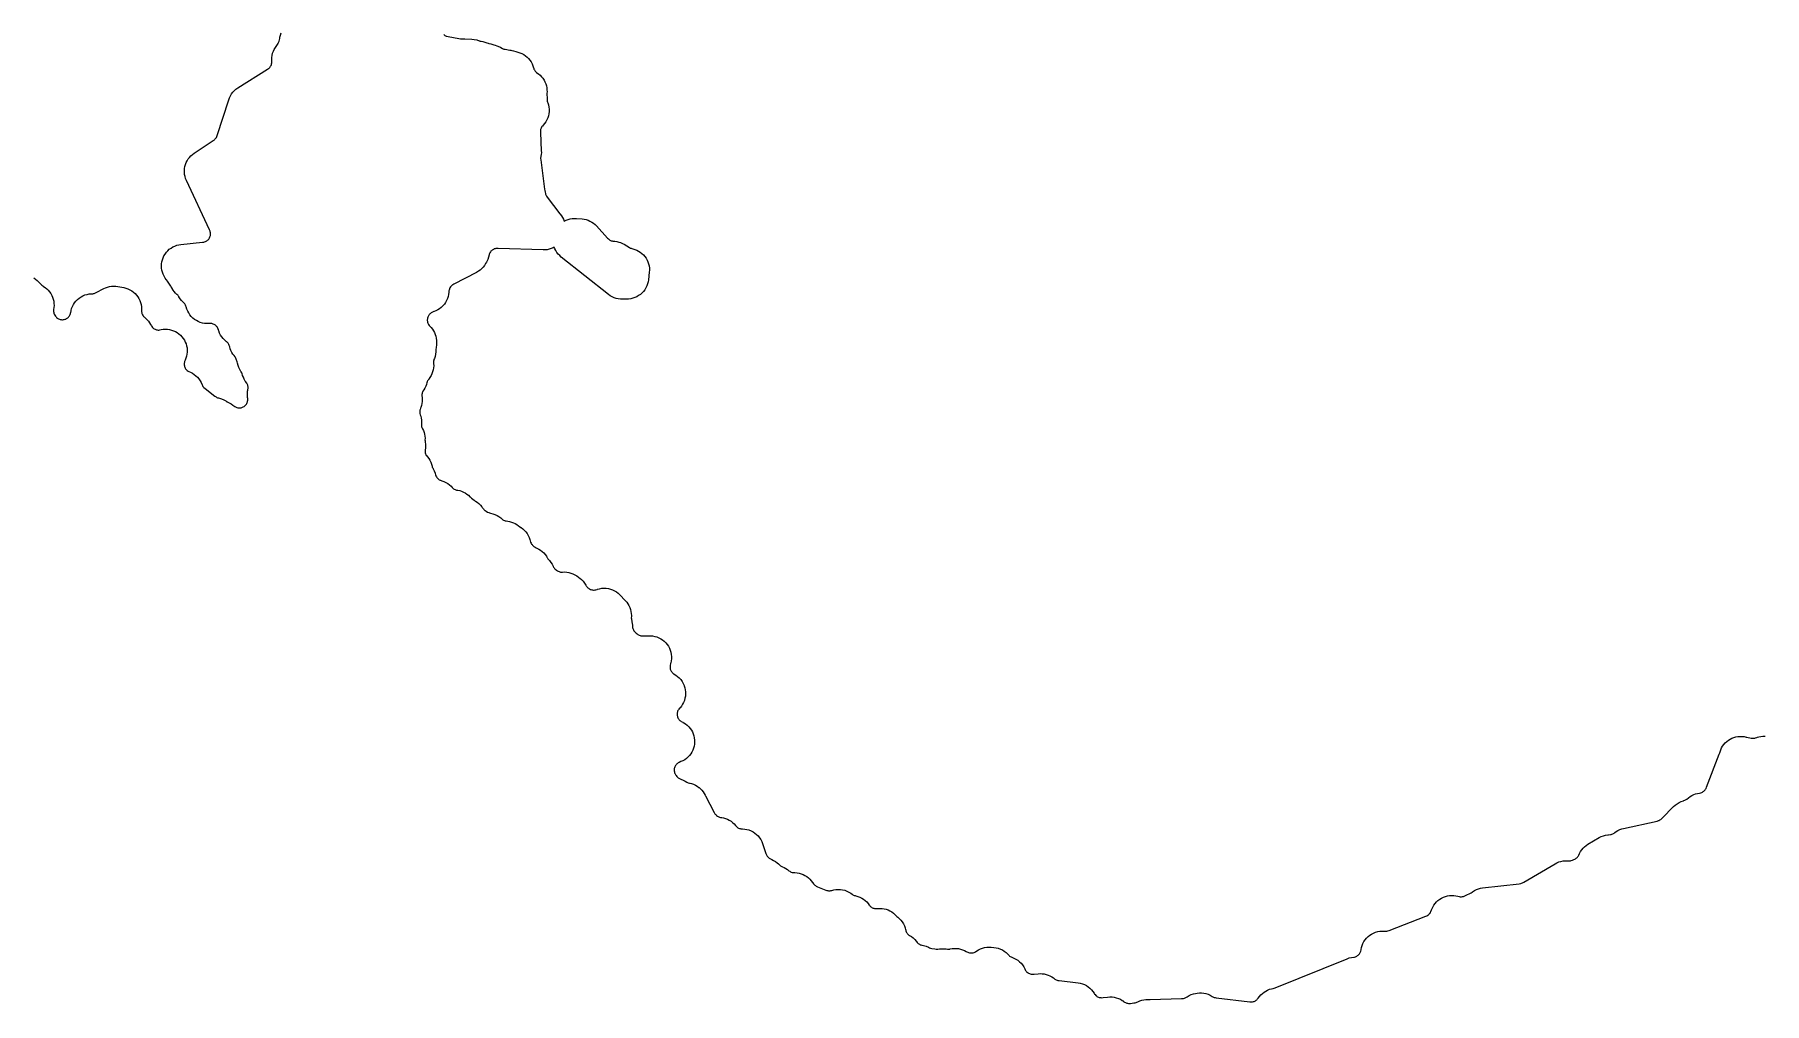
# Model space of a CAD drawing. Header units: metres. Extents: x 0 to 400, y 0 to 202.
# Drawn here: x 193.1 to 244.8, y 30.7 to 59.7 of the extents above; entities that cross this region are included whole.
import ezdxf

# ---------------------------------------------------------------- set-up
doc = ezdxf.new("R2010")
doc.units = ezdxf.units.M

msp = doc.modelspace()

# ---------------------------------------------------------------- linework, layer by layer
for points in [[(193.052, 52.3726), (193.105, 52.3346), (193.154, 52.2926), (193.295, 52.1586), (193.323, 52.1336), (193.337, 52.1236), (193.341, 52.1216), (193.393, 52.0866), (193.441, 52.0476), (193.486, 52.0046), (193.526, 51.9566), (193.562, 51.9056), (193.592, 51.8516), (193.617, 51.7946), (193.637, 51.7356), (193.65, 51.6746), (193.658, 51.6126), (193.66, 51.5506), (193.656, 51.4886), (193.646, 51.4286), (193.646, 51.4266), (193.645, 51.4146), (193.645, 51.3926), (193.647, 51.3666), (193.652, 51.3416), (193.659, 51.3186), (193.669, 51.2936), (193.684, 51.2626), (193.686, 51.2596), (193.706, 51.2296), (193.721, 51.2106), (193.738, 51.1926), (193.759, 51.1746), (193.778, 51.1616), (193.798, 51.1506), (193.822, 51.1396), (193.844, 51.1326), (193.87, 51.1266), (193.894, 51.1236), (193.915, 51.1236), (193.939, 51.1256), (193.966, 51.1296), (193.992, 51.1366), (194.011, 51.1436), (194.034, 51.1556), (194.057, 51.1696), (194.074, 51.1826), (194.092, 51.1996), (194.106, 51.2166), (194.122, 51.2386), (194.135, 51.2606), (194.144, 51.2816), (194.152, 51.3056), (194.157, 51.3276), (194.158, 51.3326), (194.169, 51.3966), (194.187, 51.4596), (194.211, 51.5206), (194.241, 51.5786), (194.276, 51.6326), (194.317, 51.6836), (194.363, 51.7296), (194.413, 51.7716), (194.467, 51.8076), (194.524, 51.8386), (194.584, 51.8636), (194.647, 51.8816), (194.711, 51.8946), (194.775, 51.8996), (194.816, 51.9016), (194.838, 51.9046), (194.864, 51.9116), (194.885, 51.9186), (194.921, 51.9356), (195.145, 52.0546), (195.201, 52.0806), (195.26, 52.1016), (195.32, 52.1166), (195.382, 52.1266), (195.444, 52.1296), (195.507, 52.1266), (195.568, 52.1186), (195.748, 52.0846), (195.811, 52.0696), (195.871, 52.0486), (195.929, 52.0216), (195.984, 51.9886), (196.036, 51.9506), (196.084, 51.9086), (196.127, 51.8616), (196.165, 51.8096), (196.198, 51.7546), (196.226, 51.6976), (196.248, 51.6366), (196.263, 51.5746), (196.273, 51.5116), (196.276, 51.4476), (196.276, 51.4026), (196.278, 51.3596), (196.281, 51.3386), (196.288, 51.3116), (196.296, 51.2886), (196.307, 51.2666), (196.323, 51.2406), (196.336, 51.2236), (196.351, 51.2076), (196.387, 51.1766), (196.394, 51.1696), (196.4, 51.1656), (196.444, 51.1236), (196.484, 51.0786), (196.519, 51.0296), (196.549, 50.9776), (196.571, 50.9366), (196.585, 50.9166), (196.602, 50.8956), (196.616, 50.8816), (196.637, 50.8646), (196.659, 50.8496), (196.68, 50.8386), (196.701, 50.8296), (196.723, 50.8236), (196.749, 50.8186), (196.774, 50.8156), (196.799, 50.8156), (196.822, 50.8176), (196.866, 50.8266), (196.928, 50.8366), (196.99, 50.8396), (197.053, 50.8366), (197.115, 50.8286), (197.175, 50.8136), (197.234, 50.7936), (197.291, 50.7676), (197.345, 50.7366), (197.396, 50.7006), (197.443, 50.6596), (197.486, 50.6146), (197.524, 50.5656), (197.558, 50.5126), (197.586, 50.4566), (197.609, 50.3986), (197.626, 50.3386), (197.637, 50.2776), (197.643, 50.2156), (197.642, 50.1526), (197.635, 50.0906), (197.622, 50.0296), (197.604, 49.9696), (197.58, 49.9126), (197.572, 49.8956), (197.563, 49.8726), (197.557, 49.8466), (197.553, 49.8216), (197.552, 49.8006), (197.553, 49.7726), (197.557, 49.7476), (197.563, 49.7256), (197.572, 49.6996), (197.584, 49.6756), (197.595, 49.6566), (197.611, 49.6366), (197.629, 49.6176), (197.645, 49.6036), (197.668, 49.5876), (197.691, 49.5736), (197.741, 49.5516), (197.799, 49.5226), (197.854, 49.4876), (197.905, 49.4466), (197.952, 49.4016), (197.994, 49.3516), (198.031, 49.2976), (198.062, 49.2406), (198.087, 49.1796), (198.091, 49.1706), (198.098, 49.1556), (198.115, 49.1296), (198.131, 49.1086), (198.144, 49.0946), (198.176, 49.0676), (198.474, 48.8356), (198.506, 48.8126), (198.529, 48.7996), (198.549, 48.7906), (198.575, 48.7826), (198.604, 48.7746), (198.672, 48.7546), (198.737, 48.7266), (198.799, 48.6916), (198.832, 48.6706), (198.846, 48.6626), (198.853, 48.6596), (198.902, 48.6376), (198.957, 48.6066), (199.008, 48.5716), (199.038, 48.5466), (199.063, 48.5276), (199.084, 48.5146), (199.105, 48.5046), (199.129, 48.4966), (199.154, 48.4896), (199.177, 48.4866), (199.2, 48.4856), (199.227, 48.4866), (199.253, 48.4906), (199.277, 48.4966), (199.299, 48.5046), (199.321, 48.5156), (199.344, 48.5296), (199.364, 48.5446), (199.38, 48.5586), (199.398, 48.5796), (199.414, 48.6016), (199.425, 48.6206), (199.436, 48.6436), (199.443, 48.6656), (199.449, 48.6906), (199.452, 48.7166), (199.453, 48.7396), (199.451, 48.7686), (199.448, 48.7926), (199.441, 48.8576), (199.441, 48.9216), (199.447, 48.9856), (199.452, 49.0116), (199.453, 49.0146), (199.459, 49.0486), (199.462, 49.0686), (199.463, 49.0916), (199.463, 49.1126), (199.459, 49.1386), (199.453, 49.1646), (199.446, 49.1856), (199.437, 49.2066), (199.424, 49.2286), (199.39, 49.2766), (199.381, 49.2886), (199.349, 49.3426), (199.322, 49.3996), (199.3, 49.4586), (199.282, 49.5166), (199.274, 49.5356), (199.26, 49.5596), (199.248, 49.5776), (199.214, 49.6356), (199.185, 49.6956), (199.163, 49.7586), (199.148, 49.8236), (199.147, 49.8266), (199.136, 49.8636), (199.11, 49.9386), (199.096, 49.9736), (199.085, 49.9956), (199.073, 50.0146), (199.043, 50.0516), (199.008, 50.0976), (198.977, 50.1476), (198.952, 50.2006), (198.931, 50.2546), (198.915, 50.3106), (198.909, 50.3356), (198.902, 50.3546), (198.89, 50.3786), (198.877, 50.4016), (198.864, 50.4186), (198.846, 50.4376), (198.824, 50.4586), (198.816, 50.4646), (198.765, 50.5086), (198.718, 50.5566), (198.677, 50.6086), (198.641, 50.6656), (198.612, 50.7256), (198.588, 50.7886), (198.582, 50.8106), (198.576, 50.8276), (198.56, 50.8656), (198.548, 50.8896), (198.536, 50.9076), (198.522, 50.9246), (198.504, 50.9436), (198.484, 50.9606), (198.466, 50.9736), (198.445, 50.9846), (198.423, 50.9946), (198.4, 51.0026), (198.375, 51.0076), (198.35, 51.0106), (198.327, 51.0116), (198.291, 51.0096), (198.226, 51.0076), (198.161, 51.0126), (198.097, 51.0246), (198.034, 51.0426), (197.974, 51.0666), (197.916, 51.0976), (197.862, 51.1326), (197.811, 51.1746), (197.765, 51.2206), (197.724, 51.2706), (197.688, 51.3246), (197.657, 51.3826), (197.633, 51.4426), (197.615, 51.5056), (197.613, 51.5106), (197.606, 51.5306), (197.594, 51.5566), (197.581, 51.5776), (197.568, 51.5956), (197.552, 51.6146), (197.519, 51.6446), (197.471, 51.6946), (197.428, 51.7486), (197.392, 51.8076), (197.388, 51.8156), (197.374, 51.8366), (197.359, 51.8546), (197.336, 51.8776), (197.316, 51.8976), (197.294, 51.9196), (197.256, 51.9646), (197.222, 52.0126), (197.195, 52.0616), (197.193, 52.0646), (197.19, 52.0706), (197.168, 52.1116), (197.155, 52.1316), (197.133, 52.1586), (197.089, 52.2176), (197.07, 52.2506), (197.051, 52.2806), (197.021, 52.3166), (197.019, 52.3196), (197.016, 52.3236), (196.981, 52.3706), (196.949, 52.4246), (196.921, 52.4826), (196.9, 52.5426), (196.885, 52.6036), (196.875, 52.6666), (196.872, 52.7306), (196.875, 52.7936), (196.884, 52.8566), (196.9, 52.9186), (196.921, 52.9776), (196.948, 53.0356), (196.981, 53.0896), (197.019, 53.1416), (197.061, 53.1886), (197.108, 53.2306), (197.159, 53.2686), (197.214, 53.3016), (197.271, 53.3286), (197.331, 53.3506), (197.393, 53.3656), (197.455, 53.3756), (198.1, 53.4396), (198.142, 53.4466), (198.163, 53.4516), (198.186, 53.4596), (198.212, 53.4726), (198.233, 53.4846), (198.251, 53.4996), (198.269, 53.5166), (198.285, 53.5346), (198.301, 53.5576), (198.313, 53.5786), (198.324, 53.6026), (198.332, 53.6276), (198.337, 53.6476), (198.339, 53.6726), (198.34, 53.7016), (198.338, 53.7276), (198.334, 53.7486), (198.326, 53.7736), (198.31, 53.8126), (197.619, 55.2886), (197.596, 55.3456), (197.578, 55.4046), (197.566, 55.4646), (197.559, 55.5256), (197.558, 55.5876), (197.564, 55.6486), (197.575, 55.7096), (197.591, 55.7686), (197.613, 55.8256), (197.641, 55.8806), (197.674, 55.9326), (197.711, 55.9816), (197.753, 56.0266), (197.799, 56.0676), (197.848, 56.1036), (198.424, 56.4846), (198.456, 56.5086), (198.474, 56.5236), (198.49, 56.5416), (198.505, 56.5616), (198.517, 56.5806), (198.527, 56.6016), (198.541, 56.6396), (198.883, 57.7076), (198.906, 57.7676), (198.934, 57.8256), (198.969, 57.8806), (199.008, 57.9316), (199.053, 57.9786), (199.102, 58.0206), (199.155, 58.0586), (200.043, 58.6166), (200.076, 58.6386), (200.093, 58.6536), (200.112, 58.6736), (200.125, 58.6896), (200.138, 58.7106), (200.15, 58.7346), (200.159, 58.7576), (200.166, 58.7826), (200.17, 58.8076), (200.172, 58.8296), (200.17, 58.8816), (200.17, 58.9036), (200.17, 58.9066), (200.173, 58.9706), (200.183, 59.0336), (200.198, 59.0956), (200.22, 59.1556), (200.247, 59.2136), (200.281, 59.2686), (200.342, 59.3596), (200.359, 59.3866), (200.366, 59.4006), (200.38, 59.4346), (200.388, 59.4566), (200.4, 59.4956), (200.408, 59.5376), (200.41, 59.5466), (200.414, 59.5756), (200.431, 59.6406), (200.455, 59.7036)], [(205.313, 59.6606), (205.329, 59.6466), (205.349, 59.6326), (205.369, 59.6206), (205.39, 59.6106), (205.411, 59.6036), (205.451, 59.5946), (205.77, 59.5336), (205.811, 59.5276), (205.84, 59.5266), (205.882, 59.5286), (205.948, 59.5286), (206.154, 59.5186), (206.228, 59.5106), (206.3, 59.4946), (206.37, 59.4706), (206.382, 59.4656), (206.402, 59.4596), (206.423, 59.4556), (206.43, 59.4546), (206.486, 59.4466), (206.547, 59.4306), (206.606, 59.4096), (206.643, 59.3946), (206.667, 59.3876), (206.723, 59.3766), (206.723, 59.3756), (206.755, 59.3696), (206.813, 59.3526), (206.855, 59.3366), (206.907, 59.3186), (206.987, 59.2856), (206.989, 59.2846), (207.018, 59.2686), (207.067, 59.2406), (207.091, 59.2306), (207.112, 59.2236), (207.151, 59.2146), (207.296, 59.1896), (207.317, 59.1866), (207.317, 59.1856), (207.349, 59.1806), (207.4, 59.1676), (207.469, 59.1476), (207.531, 59.1316), (207.592, 59.1136), (207.65, 59.0886), (207.706, 59.0586), (207.759, 59.0236), (207.808, 58.9826), (207.853, 58.9376), (207.893, 58.8886), (207.928, 58.8366), (207.958, 58.7806), (207.982, 58.7216), (208.001, 58.6606), (208.004, 58.6476), (208.013, 58.6226), (208.024, 58.5996), (208.035, 58.5806), (208.051, 58.5596), (208.07, 58.5386), (208.086, 58.5246), (208.129, 58.4926), (208.133, 58.4896), (208.149, 58.4786), (208.197, 58.4386), (208.24, 58.3946), (208.279, 58.3466), (208.313, 58.2946), (208.341, 58.2406), (208.365, 58.1826), (208.383, 58.1236), (208.395, 58.0636), (208.402, 58.0016), (208.403, 57.9406), (208.401, 57.9056), (208.405, 57.7256), (208.407, 57.6856), (208.411, 57.6606), (208.418, 57.6356), (208.427, 57.6116), (208.446, 57.5496), (208.459, 57.4846), (208.465, 57.4196), (208.465, 57.3546), (208.458, 57.2886), (208.445, 57.2246), (208.425, 57.1626), (208.399, 57.1016), (208.367, 57.0446), (208.329, 56.9906), (208.286, 56.9416), (208.264, 56.9186), (208.25, 56.9006), (208.237, 56.8806), (208.225, 56.8566), (208.216, 56.8346), (208.211, 56.8166), (208.207, 56.7926), (208.204, 56.7636), (208.204, 56.7256), (208.233, 56.1776), (208.234, 56.1226), (208.23, 56.0686), (208.221, 56.0136), (208.216, 55.9916), (208.213, 55.9646), (208.213, 55.9426), (208.216, 55.9046), (208.327, 55.0266), (208.334, 54.9866), (208.347, 54.9406), (208.357, 54.9036), (208.359, 54.8946), (208.361, 54.8806), (208.362, 54.8806), (208.367, 54.8636), (208.377, 54.8406), (208.389, 54.8186), (208.412, 54.7856), (208.787, 54.2916), (208.793, 54.2846), (208.832, 54.2356), (208.866, 54.1826), (208.894, 54.1276), (208.916, 54.0716), (208.973, 54.0996), (209.032, 54.1226), (209.093, 54.1396), (209.156, 54.1496), (209.219, 54.1546), (209.282, 54.1526), (209.453, 54.1396), (209.514, 54.1326), (209.574, 54.1186), (209.632, 54.1006), (209.688, 54.0756), (209.742, 54.0466), (209.793, 54.0116), (209.84, 53.9726), (209.883, 53.9296), (210.213, 53.5666), (210.241, 53.5396), (210.261, 53.5226), (210.281, 53.5086), (210.301, 53.4986), (210.324, 53.4886), (210.347, 53.4816), (210.369, 53.4766), (210.418, 53.4716), (210.436, 53.4696), (210.493, 53.4616), (210.55, 53.4486), (210.604, 53.4306), (210.657, 53.4076), (210.708, 53.3806), (210.866, 53.2856), (210.899, 53.2676), (210.916, 53.2606), (210.94, 53.2526), (210.966, 53.2466), (211.027, 53.2296), (211.085, 53.2066), (211.141, 53.1776), (211.193, 53.1436), (211.242, 53.1056), (211.288, 53.0616), (211.329, 53.0146), (211.365, 52.9636), (211.396, 52.9096), (211.421, 52.8516), (211.441, 52.7926), (211.456, 52.7316), (211.464, 52.6696), (211.466, 52.6076), (211.462, 52.5446), (211.437, 52.3176), (211.427, 52.2546), (211.411, 52.1926), (211.388, 52.1326), (211.36, 52.0746), (211.326, 52.0206), (211.287, 51.9696), (211.243, 51.9226), (211.195, 51.8806), (211.143, 51.8436), (211.087, 51.8116), (211.029, 51.7846), (210.968, 51.7646), (210.906, 51.7506), (210.842, 51.7426), (210.778, 51.7406), (210.764, 51.7406), (210.705, 51.7366), (210.661, 51.7336), (210.596, 51.7356), (210.532, 51.7436), (210.47, 51.7576), (210.408, 51.7786), (210.35, 51.8046), (210.294, 51.8376), (210.241, 51.8746), (208.829, 52.9996), (208.782, 53.0416), (208.738, 53.0876), (208.7, 53.1386), (208.666, 53.1926), (208.638, 53.2486), (208.621, 53.2946), (208.586, 53.2766), (208.528, 53.2516), (208.469, 53.2326), (208.407, 53.2196), (208.345, 53.2126), (208.283, 53.2116), (206.94, 53.2566), (206.898, 53.2556), (206.873, 53.2526), (206.849, 53.2476), (206.824, 53.2396), (206.802, 53.2296), (206.78, 53.2176), (206.759, 53.2036), (206.742, 53.1886), (206.726, 53.1716), (206.71, 53.1516), (206.694, 53.1266), (206.683, 53.1076), (206.676, 53.0886), (206.669, 53.0636), (206.669, 53.0606), (206.652, 52.9926), (206.629, 52.9276), (206.599, 52.8646), (206.59, 52.8486), (206.568, 52.8026), (206.534, 52.7486), (206.495, 52.6976), (206.452, 52.6516), (206.404, 52.6086), (206.352, 52.5716), (206.297, 52.5396), (205.621, 52.1906), (205.585, 52.1696), (205.563, 52.1546), (205.546, 52.1396), (205.53, 52.1216), (205.515, 52.1026), (205.501, 52.0796), (205.49, 52.0596), (205.482, 52.0376), (205.475, 52.0116), (205.471, 51.9906), (205.469, 51.9466), (205.461, 51.8826), (205.448, 51.8196), (205.428, 51.7576), (205.402, 51.6986), (205.37, 51.6416), (205.333, 51.5886), (205.291, 51.5396), (205.244, 51.4956), (205.237, 51.4896), (205.188, 51.4516), (205.137, 51.4196), (205.082, 51.3916), (205.026, 51.3686), (205.02, 51.3666), (204.98, 51.3496), (204.975, 51.3466), (204.939, 51.3266), (204.918, 51.3116), (204.901, 51.2966), (204.885, 51.2806), (204.869, 51.2606), (204.854, 51.2376), (204.844, 51.2176), (204.837, 51.1976), (204.829, 51.1706), (204.824, 51.1436), (204.823, 51.1226), (204.823, 51.0996), (204.826, 51.0756), (204.832, 51.0476), (204.84, 51.0226), (204.85, 51.0006), (204.86, 50.9826), (204.882, 50.9516), (204.883, 50.9506), (204.916, 50.9126), (204.936, 50.8916), (204.974, 50.8446), (205.008, 50.7936), (205.036, 50.7406), (205.06, 50.6846), (205.078, 50.6266), (205.091, 50.5666), (205.098, 50.5066), (205.1, 50.4456), (205.096, 50.3846), (205.084, 50.2826), (205.081, 50.2426), (205.081, 50.2266), (205.081, 50.1586), (205.073, 50.0906), (205.058, 50.0246), (205.036, 49.9596), (205.023, 49.9296), (205.018, 49.9096), (205.013, 49.8826), (205.011, 49.8556), (205.011, 49.8196), (205.012, 49.8096), (205.014, 49.7476), (205.009, 49.6856), (204.999, 49.6236), (204.983, 49.5636), (204.961, 49.5056), (204.934, 49.4496), (204.901, 49.3966), (204.864, 49.3466), (204.858, 49.3396), (204.844, 49.3186), (204.832, 49.2976), (204.821, 49.2736), (204.815, 49.2546), (204.813, 49.2456), (204.798, 49.1876), (204.778, 49.1306), (204.752, 49.0766), (204.722, 49.0246), (204.693, 48.9816), (204.683, 48.9606), (204.674, 48.9396), (204.667, 48.9146), (204.663, 48.8906), (204.66, 48.8626), (204.66, 48.8416), (204.665, 48.7966), (204.67, 48.7356), (204.669, 48.6756), (204.662, 48.6156), (204.649, 48.5566), (204.631, 48.4996), (204.623, 48.4796), (204.609, 48.4376), (204.602, 48.4126), (204.599, 48.3926), (204.599, 48.3666), (204.6, 48.3426), (204.604, 48.3186), (204.613, 48.2816), (204.628, 48.2376), (204.64, 48.1806), (204.648, 48.1236), (204.65, 48.0656), (204.647, 48.0086), (204.646, 47.9966), (204.646, 47.9716), (204.648, 47.9496), (204.653, 47.9246), (204.66, 47.9016), (204.667, 47.8836), (204.68, 47.8596), (204.705, 47.8066), (204.725, 47.7516), (204.74, 47.6946), (204.75, 47.6366), (204.755, 47.5786), (204.754, 47.5226), (204.754, 47.5196), (204.755, 47.5056), (204.762, 47.4606), (204.769, 47.4006), (204.77, 47.3396), (204.765, 47.2786), (204.757, 47.2326), (204.755, 47.2106), (204.755, 47.1866), (204.757, 47.1626), (204.763, 47.1356), (204.77, 47.1106), (204.78, 47.0886), (204.792, 47.0656), (204.805, 47.0466), (204.827, 47.0216), (204.865, 46.9716), (204.898, 46.9176), (204.926, 46.8616), (204.948, 46.8026), (204.965, 46.7416), (204.966, 46.7366), (204.973, 46.7156), (204.984, 46.6916), (205, 46.6636), (205.032, 46.5976), (205.057, 46.5276), (205.073, 46.4736), (205.083, 46.4476), (205.094, 46.4266), (205.109, 46.4036), (205.123, 46.3856), (205.14, 46.3686), (205.16, 46.3516), (205.182, 46.3366), (205.203, 46.3256), (205.222, 46.3176), (205.258, 46.3076), (205.32, 46.2856), (205.379, 46.2576), (205.435, 46.2246), (205.487, 46.1856), (205.536, 46.1416), (205.571, 46.1016), (205.59, 46.0836), (205.609, 46.0676), (205.629, 46.0556), (205.653, 46.0426), (205.676, 46.0336), (205.698, 46.0276), (205.735, 46.0216), (205.794, 46.0086), (205.85, 45.9906), (205.905, 45.9676), (205.957, 45.9396), (206.007, 45.9066), (206.054, 45.8696), (206.096, 45.8286), (206.112, 45.8116), (206.144, 45.7836), (206.226, 45.7196), (206.259, 45.6956), (206.264, 45.6926), (206.313, 45.6606), (206.364, 45.6216), (206.41, 45.5766), (206.451, 45.5286), (206.464, 45.5096), (206.468, 45.5036), (206.499, 45.4626), (206.517, 45.4416), (206.532, 45.4286), (206.551, 45.4136), (206.587, 45.3906), (206.626, 45.3696), (206.66, 45.3526), (206.684, 45.3436), (206.715, 45.3356), (206.717, 45.3346), (206.783, 45.3186), (206.847, 45.2966), (206.908, 45.2666), (206.966, 45.2316), (207.02, 45.1906), (207.064, 45.1526), (207.084, 45.1386), (207.106, 45.1266), (207.127, 45.1176), (207.15, 45.1096), (207.18, 45.1036), (207.228, 45.0966), (207.286, 45.0866), (207.343, 45.0706), (207.398, 45.0496), (207.451, 45.0246), (207.502, 44.9936), (207.549, 44.9586), (207.579, 44.9346), (207.62, 44.9066), (207.628, 44.9016), (207.629, 44.9016), (207.68, 44.8636), (207.727, 44.8206), (207.77, 44.7736), (207.808, 44.7226), (207.84, 44.6676), (207.867, 44.6096), (207.889, 44.5496), (207.902, 44.5066), (207.914, 44.4706), (207.93, 44.4336), (207.942, 44.4106), (207.954, 44.3926), (207.968, 44.3746), (207.986, 44.3576), (208.004, 44.3416), (208.025, 44.3276), (208.045, 44.3156), (208.08, 44.2996), (208.101, 44.2916), (208.158, 44.2626), (208.212, 44.2286), (208.262, 44.1896), (208.308, 44.1456), (208.349, 44.0966), (208.385, 44.0446), (208.4, 44.0186), (208.408, 44.0056), (208.417, 43.9896), (208.429, 43.9696), (208.444, 43.9496), (208.474, 43.9156), (208.516, 43.8636), (208.553, 43.8076), (208.583, 43.7476), (208.586, 43.7416), (208.6, 43.7156), (208.614, 43.6956), (208.63, 43.6766), (208.646, 43.6606), (208.678, 43.6356), (208.686, 43.6296), (208.719, 43.6076), (208.741, 43.5966), (208.764, 43.5866), (208.787, 43.5796), (208.811, 43.5746), (208.833, 43.5726), (208.859, 43.5726), (208.868, 43.5736), (208.932, 43.5756), (208.995, 43.5716), (209.058, 43.5616), (209.119, 43.5446), (209.179, 43.5226), (209.236, 43.4946), (209.29, 43.4606), (209.341, 43.4226), (209.353, 43.4126), (209.354, 43.4116), (209.381, 43.3916), (209.434, 43.3476), (209.482, 43.2986), (209.525, 43.2446), (209.561, 43.1856), (209.576, 43.1586), (209.589, 43.1406), (209.606, 43.1206), (209.623, 43.1046), (209.641, 43.0896), (209.663, 43.0756), (209.664, 43.0746), (209.67, 43.0716), (209.699, 43.0556), (209.718, 43.0486), (209.74, 43.0416), (209.766, 43.0376), (209.794, 43.0346), (209.815, 43.0346), (209.84, 43.0376), (209.862, 43.0416), (209.906, 43.0556), (209.91, 43.0576), (209.974, 43.0746), (210.039, 43.0866), (210.105, 43.0906), (210.172, 43.0886), (210.237, 43.0786), (210.302, 43.0636), (210.364, 43.0406), (210.424, 43.0126), (210.48, 42.9776), (210.533, 42.9376), (210.581, 42.8926), (210.744, 42.7236), (210.786, 42.6766), (210.822, 42.6256), (210.853, 42.5716), (210.879, 42.5156), (210.9, 42.4566), (210.914, 42.3956), (210.923, 42.3336), (210.926, 42.2716), (210.925, 42.2566), (210.925, 42.2476), (210.924, 42.1986), (210.927, 42.1706), (210.93, 42.1516), (210.937, 42.1076), (210.938, 42.0986), (210.941, 42.0836), (210.95, 42.0356), (210.955, 41.9866), (210.959, 41.9336), (210.963, 41.9106), (210.971, 41.8826), (210.978, 41.8616), (210.988, 41.8426), (211.003, 41.8186), (211.018, 41.7986), (211.044, 41.7696), (211.067, 41.7476), (211.098, 41.7206), (211.118, 41.7056), (211.139, 41.6936), (211.163, 41.6826), (211.186, 41.6746), (211.208, 41.6686), (211.232, 41.6656), (211.274, 41.6636), (211.426, 41.6646), (211.431, 41.6646), (211.496, 41.6666), (211.561, 41.6616), (211.625, 41.6496), (211.687, 41.6326), (211.747, 41.6086), (211.805, 41.5786), (211.859, 41.5436), (211.91, 41.5026), (211.956, 41.4566), (211.998, 41.4076), (212.034, 41.3536), (212.065, 41.2966), (212.089, 41.2366), (212.108, 41.1736), (212.12, 41.1106), (212.126, 41.0456), (212.126, 40.9806), (212.119, 40.9166), (212.105, 40.8526), (212.1, 40.8376), (212.097, 40.8276), (212.087, 40.7886), (212.083, 40.7666), (212.082, 40.7446), (212.083, 40.7186), (212.086, 40.6916), (212.09, 40.6706), (212.099, 40.6466), (212.109, 40.6226), (212.12, 40.6036), (212.132, 40.5856), (212.147, 40.5686), (212.167, 40.5486), (212.186, 40.5326), (212.196, 40.5256), (212.206, 40.5196), (212.254, 40.4916), (212.308, 40.4506), (212.358, 40.4056), (212.402, 40.3546), (212.442, 40.2996), (212.475, 40.2406), (212.502, 40.1796), (212.505, 40.1716), (212.524, 40.1106), (212.538, 40.0476), (212.545, 39.9846), (212.546, 39.9206), (212.54, 39.8576), (212.529, 39.7946), (212.511, 39.7336), (212.487, 39.6746), (212.458, 39.6176), (212.423, 39.5646), (212.383, 39.5146), (212.366, 39.4976), (212.344, 39.4706), (212.331, 39.4516), (212.319, 39.4286), (212.309, 39.4066), (212.302, 39.3846), (212.297, 39.3566), (212.294, 39.3346), (212.294, 39.3116), (212.297, 39.2826), (212.301, 39.2576), (212.307, 39.2386), (212.317, 39.2146), (212.329, 39.1906), (212.342, 39.1716), (212.356, 39.1536), (212.375, 39.1346), (212.395, 39.1186), (212.416, 39.1046), (212.463, 39.0776), (212.469, 39.0746), (212.496, 39.0606), (212.549, 39.0266), (212.598, 38.9876), (212.643, 38.9436), (212.684, 38.8956), (212.719, 38.8436), (212.75, 38.7886), (212.775, 38.7306), (212.794, 38.6706), (212.808, 38.6096), (212.815, 38.5466), (212.817, 38.4846), (212.812, 38.4216), (212.801, 38.3596), (212.784, 38.2986), (212.762, 38.2396), (212.734, 38.1836), (212.7, 38.1306), (212.662, 38.0806), (212.619, 38.0346), (212.571, 37.9936), (212.52, 37.9566), (212.466, 37.9256), (212.408, 37.8996), (212.351, 37.8766), (212.329, 37.8656), (212.313, 37.8556), (212.293, 37.8396), (212.276, 37.8236), (212.261, 37.8056), (212.246, 37.7846), (212.233, 37.7616), (212.224, 37.7416), (212.217, 37.7186), (212.21, 37.6926), (212.208, 37.6706), (212.207, 37.6466), (212.209, 37.6206), (212.212, 37.5976), (212.218, 37.5766), (212.228, 37.5486), (212.237, 37.5306), (212.257, 37.4986), (212.266, 37.4846), (212.289, 37.4536), (212.303, 37.4386), (212.323, 37.4196), (212.341, 37.4066), (212.362, 37.3946), (212.386, 37.3836), (212.407, 37.3756), (212.471, 37.3496), (212.533, 37.3166), (212.581, 37.2876), (212.602, 37.2776), (212.626, 37.2686), (212.666, 37.2586), (212.668, 37.2586), (212.679, 37.2556), (212.684, 37.2546), (212.727, 37.2436), (212.784, 37.2236), (212.839, 37.1976), (212.892, 37.1666), (212.941, 37.1306), (212.951, 37.1226), (212.994, 37.0846), (213.034, 37.0426), (213.07, 36.9976), (213.102, 36.9496), (213.13, 36.8986), (213.138, 36.8806), (213.405, 36.3776), (213.426, 36.3416), (213.441, 36.3216), (213.457, 36.3046), (213.476, 36.2866), (213.497, 36.2716), (213.52, 36.2586), (213.541, 36.2486), (213.563, 36.2406), (213.592, 36.2336), (213.626, 36.2286), (213.685, 36.2176), (213.744, 36.2006), (213.8, 36.1786), (213.855, 36.1506), (213.906, 36.1186), (213.954, 36.0806), (213.999, 36.0396), (214.039, 35.9936), (214.054, 35.9746), (214.071, 35.9586), (214.093, 35.9396), (214.114, 35.9246), (214.132, 35.9146), (214.155, 35.9046), (214.178, 35.8976), (214.201, 35.8926), (214.227, 35.8896), (214.248, 35.8896), (214.314, 35.8846), (214.379, 35.8736), (214.443, 35.8556), (214.505, 35.8316), (214.564, 35.8006), (214.619, 35.7646), (214.67, 35.7226), (214.717, 35.6756), (214.759, 35.6246), (214.795, 35.5696), (214.826, 35.5106), (214.85, 35.4486), (214.95, 35.1526), (214.966, 35.1116), (214.979, 35.0876), (214.991, 35.0686), (215.006, 35.0496), (215.025, 35.0306), (215.045, 35.0136), (215.065, 35.0006), (215.09, 34.9876), (215.124, 34.9736), (215.18, 34.9456), (215.234, 34.9136), (215.285, 34.8756), (215.325, 34.8396), (215.331, 34.8336), (215.336, 34.8286), (215.365, 34.8016), (215.388, 34.7836), (215.41, 34.7696), (215.429, 34.7596), (215.447, 34.7526), (215.499, 34.7296), (215.548, 34.7016), (215.595, 34.6706), (215.638, 34.6346), (215.639, 34.6346), (215.66, 34.6196), (215.683, 34.6066), (215.705, 34.5956), (215.73, 34.5876), (215.752, 34.5826), (215.777, 34.5796), (215.819, 34.5786), (215.881, 34.5736), (215.942, 34.5626), (216.002, 34.5466), (216.061, 34.5246), (216.116, 34.4966), (216.169, 34.4636), (216.219, 34.4256), (216.264, 34.3836), (216.306, 34.3366), (216.343, 34.2866), (216.353, 34.2706), (216.377, 34.2396), (216.394, 34.2206), (216.41, 34.2066), (216.431, 34.1916), (216.456, 34.1766), (216.492, 34.1586), (216.739, 34.0586), (216.774, 34.0466), (216.799, 34.0406), (216.825, 34.0366), (216.849, 34.0356), (216.873, 34.0366), (216.895, 34.0396), (216.916, 34.0446), (216.949, 34.0536), (216.98, 34.0616), (217.045, 34.0736), (217.112, 34.0776), (217.178, 34.0756), (217.244, 34.0656), (217.308, 34.0496), (217.37, 34.0276), (217.43, 33.9986), (217.487, 33.9646), (217.527, 33.9346), (217.54, 33.9246), (217.548, 33.9196), (217.566, 33.9096), (217.589, 33.8996), (217.618, 33.8906), (217.643, 33.8846), (217.703, 33.8676), (217.762, 33.8456), (217.817, 33.8166), (217.87, 33.7836), (217.92, 33.7446), (217.965, 33.7016), (218.006, 33.6536), (218.038, 33.6096), (218.043, 33.6026), (218.055, 33.5886), (218.072, 33.5696), (218.09, 33.5546), (218.108, 33.5426), (218.131, 33.5296), (218.155, 33.5186), (218.177, 33.5116), (218.198, 33.5066), (218.224, 33.5036), (218.248, 33.5026), (218.275, 33.5046), (218.301, 33.5076), (218.362, 33.5096), (218.423, 33.5056), (218.484, 33.4966), (218.544, 33.4816), (218.601, 33.4616), (218.657, 33.4356), (218.71, 33.4046), (218.76, 33.3686), (218.806, 33.3276), (218.846, 33.2856), (218.848, 33.2836), (218.865, 33.2676), (218.894, 33.2446), (218.943, 33.2016), (218.987, 33.1556), (219.026, 33.1046), (219.06, 33.0496), (219.089, 32.9916), (219.111, 32.9316), (219.128, 32.8696), (219.129, 32.8626), (219.136, 32.8376), (219.146, 32.8106), (219.158, 32.7866), (219.169, 32.7676), (219.184, 32.7486), (219.202, 32.7296), (219.223, 32.7116), (219.238, 32.7006), (219.241, 32.6996), (219.299, 32.6646), (219.352, 32.6236), (219.401, 32.5776), (219.446, 32.5266), (219.451, 32.5206), (219.477, 32.4916), (219.505, 32.4636), (219.52, 32.4506), (219.543, 32.4356), (219.566, 32.4226), (219.586, 32.4146), (219.609, 32.4076), (219.661, 32.3966), (219.662, 32.3956), (219.737, 32.3766), (219.81, 32.3476), (219.843, 32.3316), (219.869, 32.3226), (219.91, 32.3126), (219.999, 32.2956), (220.042, 32.2896), (220.069, 32.2886), (220.093, 32.2896), (220.137, 32.2966), (220.205, 32.3036), (220.273, 32.3036), (220.341, 32.2966), (220.376, 32.2906), (220.401, 32.2896), (220.427, 32.2896), (220.452, 32.2936), (220.462, 32.2956), (220.523, 32.3066), (220.585, 32.3126), (220.647, 32.3116), (220.709, 32.3046), (220.77, 32.2916), (220.829, 32.2736), (220.887, 32.2496), (220.941, 32.2206), (220.962, 32.2076), (220.986, 32.1966), (221.01, 32.1876), (221.034, 32.1806), (221.057, 32.1766), (221.079, 32.1756), (221.106, 32.1766), (221.133, 32.1796), (221.15, 32.1836), (221.175, 32.1916), (221.199, 32.2016), (221.218, 32.2126), (221.252, 32.2366), (221.307, 32.2706), (221.365, 32.2996), (221.425, 32.3216), (221.488, 32.3386), (221.552, 32.3486), (221.616, 32.3526), (221.681, 32.3496), (221.769, 32.3416), (221.835, 32.3326), (221.899, 32.3166), (221.962, 32.2936), (222.022, 32.2646), (222.078, 32.2296), (222.131, 32.1896), (222.179, 32.1436), (222.22, 32.1016), (222.238, 32.0846), (222.257, 32.0716), (222.28, 32.0586), (222.303, 32.0486), (222.306, 32.0476), (222.368, 32.0236), (222.427, 31.9926), (222.482, 31.9566), (222.534, 31.9146), (222.581, 31.8676), (222.623, 31.8166), (222.66, 31.7616), (222.69, 31.7026), (222.702, 31.6756), (222.716, 31.6536), (222.731, 31.6316), (222.747, 31.6146), (222.765, 31.5976), (222.787, 31.5816), (222.806, 31.5696), (222.828, 31.5596), (222.854, 31.5506), (222.879, 31.5436), (222.902, 31.5406), (222.926, 31.5396), (222.968, 31.5416), (223.089, 31.5546), (223.149, 31.5576), (223.21, 31.5556), (223.27, 31.5476), (223.33, 31.5336), (223.387, 31.5146), (223.443, 31.4896), (223.496, 31.4606), (223.546, 31.4266), (223.588, 31.3946), (223.61, 31.3806), (223.634, 31.3686), (223.656, 31.3606), (223.681, 31.3536), (223.72, 31.3466), (224.286, 31.2786), (224.35, 31.2676), (224.413, 31.2506), (224.474, 31.2276), (224.532, 31.1976), (224.586, 31.1626), (224.637, 31.1216), (224.684, 31.0766), (224.726, 31.0266), (224.762, 30.9736), (224.778, 30.9466), (224.792, 30.9296), (224.812, 30.9076), (224.833, 30.8896), (224.85, 30.8776), (224.869, 30.8666), (224.897, 30.8536), (224.918, 30.8466), (224.939, 30.8416), (224.97, 30.8386), (224.993, 30.8376), (225.031, 30.8406), (225.169, 30.8576), (225.234, 30.8626), (225.299, 30.8606), (225.364, 30.8526), (225.428, 30.8376), (225.49, 30.8166), (225.549, 30.7886), (225.606, 30.7556), (225.629, 30.7386), (225.635, 30.7346), (225.659, 30.7166), (225.676, 30.7046), (225.698, 30.6916), (225.718, 30.6826), (225.742, 30.6746), (225.766, 30.6696), (225.791, 30.6666), (225.816, 30.6656), (225.856, 30.6676), (225.953, 30.6796), (225.994, 30.6866), (226.02, 30.6936), (226.042, 30.7016), (226.068, 30.7156), (226.127, 30.7416), (226.188, 30.7616), (226.25, 30.7756), (226.314, 30.7836), (226.378, 30.7856), (226.44, 30.7836), (227.373, 30.8086), (227.414, 30.8126), (227.438, 30.8166), (227.463, 30.8236), (227.489, 30.8336), (227.511, 30.8446), (227.546, 30.8676), (227.605, 30.9016), (227.667, 30.9296), (227.732, 30.9506), (227.799, 30.9646), (227.844, 30.9716), (227.911, 30.9786), (227.978, 30.9786), (228.044, 30.9716), (228.11, 30.9576), (228.173, 30.9376), (228.235, 30.9106), (228.293, 30.8776), (228.312, 30.8656), (228.332, 30.8556), (228.355, 30.8466), (228.38, 30.8396), (228.418, 30.8326), (229.418, 30.7126), (229.455, 30.7106), (229.478, 30.7106), (229.505, 30.7136), (229.526, 30.7186), (229.55, 30.7256), (229.572, 30.7346), (229.59, 30.7446), (229.612, 30.7596), (229.63, 30.7736), (229.645, 30.7886), (229.671, 30.8186), (229.71, 30.8706), (229.751, 30.9186), (229.796, 30.9626), (229.845, 31.0016), (229.898, 31.0356), (229.953, 31.0646), (230.011, 31.0886), (230.072, 31.1066), (230.118, 31.1146), (230.146, 31.1216), (230.182, 31.1346), (232.331, 32.0046), (232.394, 32.0266), (232.46, 32.0416), (232.527, 32.0496), (232.532, 32.0506), (232.553, 32.0546), (232.576, 32.0606), (232.599, 32.0696), (232.621, 32.0816), (232.643, 32.0956), (232.663, 32.1106), (232.68, 32.1276), (232.696, 32.1466), (232.71, 32.1666), (232.721, 32.1866), (232.731, 32.2086), (232.739, 32.2336), (232.747, 32.2666), (232.748, 32.2736), (232.749, 32.2816), (232.75, 32.2816), (232.76, 32.3366), (232.779, 32.3996), (232.803, 32.4596), (232.834, 32.5166), (232.871, 32.5706), (232.912, 32.6206), (232.958, 32.6656), (233.009, 32.7066), (233.064, 32.7416), (233.121, 32.7716), (233.182, 32.7956), (233.244, 32.8136), (233.308, 32.8246), (233.373, 32.8296), (233.438, 32.8276), (233.472, 32.8256), (233.497, 32.8256), (233.52, 32.8286), (233.546, 32.8346), (233.586, 32.8476), (234.681, 33.2736), (234.719, 33.2906), (234.741, 33.3036), (234.763, 33.3186), (234.782, 33.3356), (234.798, 33.3516), (234.812, 33.3706), (234.825, 33.3916), (234.836, 33.4136), (234.856, 33.4686), (234.863, 33.4896), (234.89, 33.5476), (234.922, 33.6036), (234.959, 33.6546), (235.001, 33.7026), (235.048, 33.7466), (235.098, 33.7846), (235.152, 33.8186), (235.21, 33.8466), (235.269, 33.8686), (235.331, 33.8856), (235.394, 33.8956), (235.458, 33.8996), (235.521, 33.8976), (235.584, 33.8886), (235.646, 33.8736), (235.684, 33.8636), (235.706, 33.8586), (235.731, 33.8576), (235.752, 33.8576), (235.78, 33.8616), (235.806, 33.8666), (235.828, 33.8746), (235.868, 33.8926), (236.038, 33.9796), (236.073, 33.9996), (236.082, 34.0056), (236.137, 34.0406), (236.195, 34.0696), (236.255, 34.0926), (236.317, 34.1096), (236.381, 34.1206), (237.48, 34.2486), (237.523, 34.2556), (237.547, 34.2626), (237.573, 34.2726), (237.613, 34.2936), (238.547, 34.8446), (238.604, 34.8746), (238.664, 34.8986), (238.726, 34.9166), (238.79, 34.9286), (238.855, 34.9346), (238.92, 34.9336), (238.961, 34.9306), (238.984, 34.9316), (239.01, 34.9346), (239.035, 34.9406), (239.072, 34.9526), (239.108, 34.9676), (239.143, 34.9836), (239.164, 34.9956), (239.184, 35.0106), (239.203, 35.0266), (239.221, 35.0456), (239.234, 35.0626), (239.247, 35.0826), (239.255, 35.0986), (239.28, 35.1556), (239.311, 35.2106), (239.346, 35.2616), (239.386, 35.3096), (239.431, 35.3536), (239.48, 35.3926), (239.532, 35.4266), (239.87, 35.6256), (239.931, 35.6576), (239.996, 35.6826), (240.062, 35.7006), (240.13, 35.7116), (240.146, 35.7126), (240.203, 35.7176), (240.228, 35.7226), (240.25, 35.7296), (240.275, 35.7396), (240.295, 35.7506), (240.314, 35.7636), (240.332, 35.7776), (240.38, 35.8126), (240.431, 35.8426), (240.485, 35.8686), (240.541, 35.8896), (240.598, 35.9046), (241.6, 36.1236), (241.638, 36.1346), (241.662, 36.1436), (241.685, 36.1546), (241.707, 36.1686), (241.726, 36.1826), (241.754, 36.2086), (242.089, 36.5546), (242.14, 36.6016), (242.196, 36.6426), (242.256, 36.6776), (242.319, 36.7066), (242.385, 36.7276), (242.401, 36.7326), (242.428, 36.7426), (242.45, 36.7536), (242.47, 36.7656), (242.488, 36.7796), (242.489, 36.7806), (242.535, 36.8206), (242.585, 36.8566), (242.639, 36.8876), (242.695, 36.9136), (242.753, 36.9336), (242.813, 36.9486), (242.873, 36.9606), (242.912, 36.9696), (242.936, 36.9786), (242.962, 36.9906), (242.982, 37.0036), (243.001, 37.0176), (243.022, 37.0366), (243.036, 37.0536), (243.05, 37.0726), (243.064, 37.0976), (243.081, 37.1356), (243.46, 38.1236), (243.475, 38.1666), (243.482, 38.1956), (243.502, 38.2536), (243.528, 38.3106), (243.56, 38.3636), (243.596, 38.4136), (243.637, 38.4596), (243.682, 38.5026), (243.731, 38.5406), (243.784, 38.5726), (243.839, 38.6006), (243.897, 38.6236), (243.956, 38.6396), (244.017, 38.6506), (244.079, 38.6566), (244.141, 38.6556), (244.202, 38.6486), (244.263, 38.6366), (244.283, 38.6306), (244.413, 38.6056), (244.451, 38.6006), (244.477, 38.5996), (244.503, 38.6006), (244.523, 38.6036), (244.547, 38.6096), (244.583, 38.6216), (244.604, 38.6286), (244.642, 38.6406), (244.703, 38.6546), (244.765, 38.6626), (244.828, 38.6646)]]:
    msp.add_lwpolyline(points)

doc.saveas('drawing.dxf')
